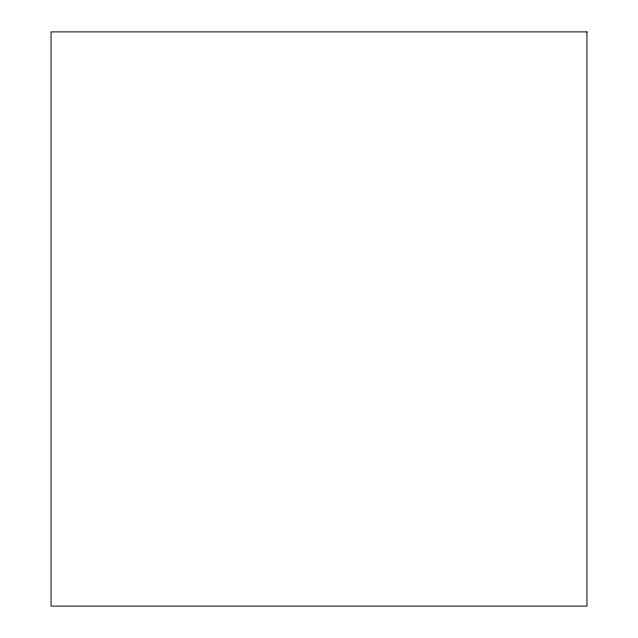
<?xml version="1.0" encoding="UTF-8"?>
<svg xmlns="http://www.w3.org/2000/svg" width="638" height="638" viewBox="0 0 638 638"><rect width="100%" height="100%" fill="white"/><g stroke="black" fill="none" stroke-linecap="round" stroke-linejoin="round"><path stroke-width="0.96" d="M586.96 31.9L51.04 31.9L51.04 606.1L586.96 606.1L586.96 31.9"/></g></svg>
